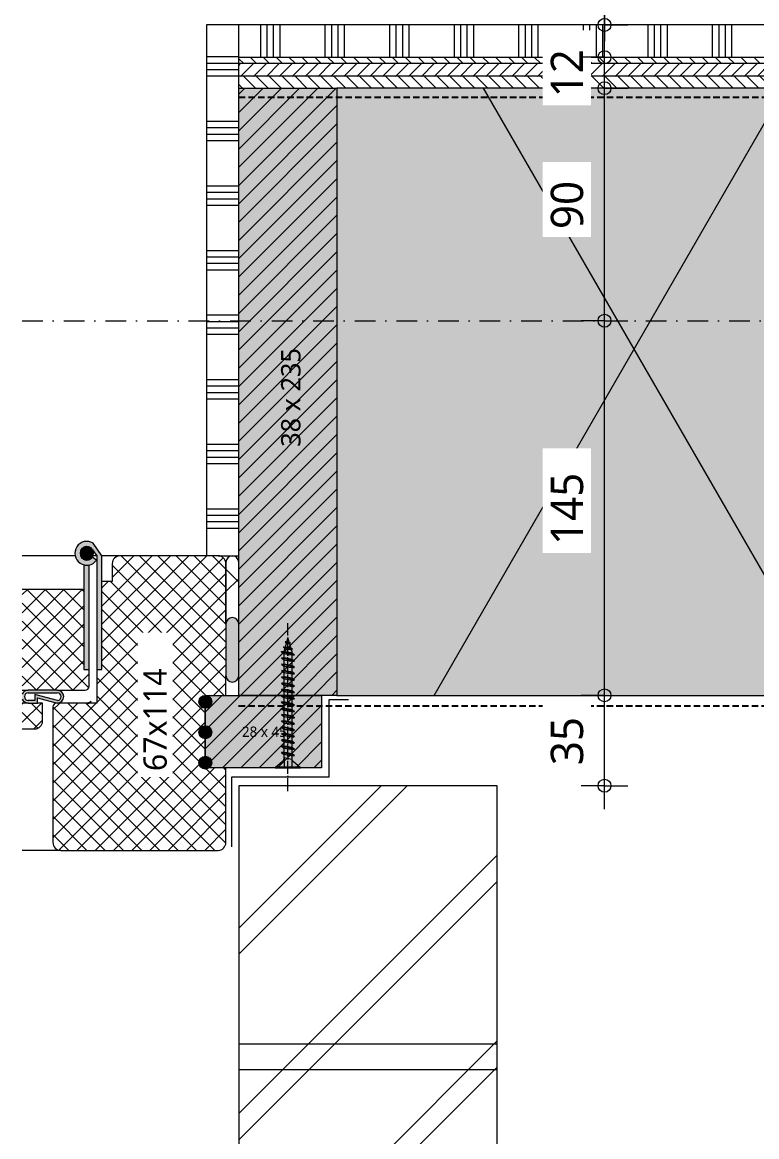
# Model space of a CAD drawing. Header units: millimetres. Extents: x -435 to 27166, y -19117 to 26500.
# Drawn here: x 2292.7 to 2577.1, y 21549.4 to 21980.8 of the extents above; entities that cross this region are included whole.
import ezdxf

# ---------------------------------------------------------------- set-up
doc = ezdxf.new("R2010")
doc.units = ezdxf.units.MM
for name, pattern in [('MV_hartlijn_staal', [6.6, 5, -0.8, 0, -0.8]), ('MV_hidden', [3.75, 2.5, -1.25]), ('MV_stramien', [16, 8, -4, 0, -4])]:
    doc.linetypes.add(name, pattern=pattern)
for name, color, linetype, lineweight in [('A-ANNO-DIMS', 211, 'Continuous', 13), ('A-ANNO-DIMS-5', 211, 'Continuous', 13), ('A-ANNO-NOTE', 131, 'Continuous', 18), ('A-DETL', 90, 'Continuous', 13), ('A-DETL-GENF', 92, 'Continuous', 18), ('A-DETL-MEDM', 33, 'Continuous', 18), ('G-ANNO-TEXT', 231, 'Continuous', 13)]:
    doc.layers.add(name, color=color, linetype=linetype, lineweight=lineweight)
doc.styles.add('Segoe UI', font='segoeui.ttf', dxfattribs={"height": 7.5})
doc.styles.add('Segoe UI_1', font='segoeui.ttf', dxfattribs={"height": 4})
doc.styles.add('Segoe UI_2', font='segoeui.ttf', dxfattribs={"height": 9})
doc.styles.add('Segoe UI_3', font='segoeui.ttf', dxfattribs={"height": 12.5})
doc.dimstyles.new('2_5_mm', dxfattribs={"dimscale": 304.8, "dimtxt": 13.092049, "dimasz": 0.016404, "dimexe": 0.029528, "dimexo": 0.0625, "dimgap": 0.014764, "dimtad": 1, "dimdec": 0, "dimzin": 0, "dimdsep": 46, "dimtxsty": 'Segoe UI_3', "dimblk1": 'DOTBLANK', "dimblk2": 'DOTBLANK', "dimsah": 1, "dimcen": 0.09, "dimdle": 0.029528, "dimazin": 0, "dimtfac": 1, "dimtdec": 4, "dimtix": 1, "dimtmove": 0, "dimatfit": 3, "dimfxl": 0.029528, "dimfxlon": 1, "dimtvp": 1, "dimtfill": 1, "dimtolj": 1, "dimtzin": 0, "dimarcsym": 2})
doc.dimstyles.new('2_5_mm_1', dxfattribs={"dimscale": 304.8, "dimtxt": 13.092049, "dimasz": 0.016404, "dimexe": 0.029528, "dimexo": 0.0625, "dimgap": 0.014764, "dimtad": 1, "dimdec": 0, "dimzin": 0, "dimdsep": 46, "dimtxsty": 'Segoe UI_3', "dimblk1": 'DOTBLANK', "dimblk2": 'DOTBLANK', "dimsah": 1, "dimcen": 0.09, "dimdle": 0.029528, "dimazin": 0, "dimtfac": 1, "dimtdec": 4, "dimtix": 1, "dimtmove": 1, "dimatfit": 3, "dimfxl": 0.029528, "dimfxlon": 1, "dimtvp": 1, "dimtfill": 1, "dimtolj": 1, "dimtzin": 0, "dimarcsym": 2})
pattern_1 = [(45, (0, 0), (-3.5355339, 3.5355339), []), (135, (0, 0), (-3.5355339, -3.5355339), [])]

# ---------------------------------------------------------------- blocks, each defined once
blk = doc.blocks.new('42 isolatie - Type 1-3761706-Details Appartement')
at = {"layer": 'A-DETL-GENF'}
blk.add_hatch(color=256, dxfattribs=at).paths.add_polyline_path([(76.78, 235.8), (0.28, 235.8), (0.28, 0.8), (354.28, 0.8), (354.28, 235.8), (313.98, 235.8)])
at = {"layer": 'A-DETL-GENF', "lineweight": 13}
h = blk.add_hatch(dxfattribs=at)
h.set_pattern_fill('FP_12', color=256, style=0, pattern_type=2)
h.set_pattern_definition([(60, (-1986.72, 235.79), (-203.516, 117.5), []), (120, (-1986.72, 235.79), (-203.516, -117.5), [])])
h.paths.add_polyline_path([(76.78, 235.8), (0.28, 235.8), (0.28, 0.8), (354.28, 0.8), (354.28, 235.8), (313.98, 235.8)])
at = {"layer": 'A-DETL-GENF'}
for p, q in [((354.28, 235.8), (0.28, 235.8)), ((0.28, 235.8), (0.28, 0.8)), ((354.28, 235.8), (0.28, 235.8)), ((354.28, 0.8), (354.28, 235.8)), ((0.28, 0.8), (354.28, 0.8)), ((0.28, 0.8), (354.28, 0.8))]:
    blk.add_line(p, q, dxfattribs=at)
blk = doc.blocks.new('00 hout_rechthoekig_sls - SLS 38x235-4309753-Details Appartement')
at = {"layer": 'A-DETL-GENF', "lineweight": 13}
blk.add_hatch(color=256, dxfattribs=at).paths.add_polyline_path([(235, 0), (0, 0), (0, -38), (235, -38), (235, -6)])
at = {"layer": 'A-DETL-MEDM', "lineweight": 13}
h = blk.add_hatch(dxfattribs=at)
h.set_pattern_fill('FP_13', color=256, style=0, pattern_type=2)
h.set_pattern_definition([(135, (21955.279, -2414.541), (-3.5355339, -3.5355339), [])])
h.paths.add_polyline_path([(235, 0), (0, 0), (0, -38), (235, -38), (235, -6)])
at = {"layer": 'A-DETL-MEDM'}
for p, q in [((0, 0), (235, 0)), ((0, -38), (0, 0)), ((235, 0), (235, -6)), ((235, 0), (235, -6)), ((235, 0), (235, -6)), ((235, -6), (235, -38)), ((235, -6), (235, -38)), ((235, -6), (235, -38)), ((181, -38), (0, -38)), ((181, -38), (0, -38)), ((207.4, -38), (181, -38)), ((207.4, -38), (181, -38)), ((227.4, -38), (207.4, -38)), ((227.4, -38), (207.4, -38)), ((235, -38), (227.4, -38)), ((235, -38), (227.4, -38))]:
    blk.add_line(p, q, dxfattribs=at)
blk = doc.blocks.new('00 hout_rechthoekig_sls - Vuren 28x45-3126480-Details Appartement')
at = {"layer": 'A-DETL-GENF', "lineweight": 13}
blk.add_hatch(color=256, dxfattribs=at).paths.add_polyline_path([(45, -28), (45, 0), (0.03, 0), (0.68, -0.09), (1.28, -0.33), (1.8, -0.73), (2.2, -1.25), (2.45, -1.85), (2.53, -2.5), (2.45, -3.15), (2.2, -3.75), (1.8, -4.27), (1.28, -4.67), (0.68, -4.91), (0.03, -5), (0.03, -11.79), (0.68, -11.87), (1.28, -12.12), (1.8, -12.52), (2.2, -13.04), (2.45, -13.64), (2.53, -14.29), (2.45, -14.93), (2.2, -15.54), (1.8, -16.05), (1.28, -16.45), (0.68, -16.7), (0.03, -16.79), (0.03, -23.57), (0.68, -23.66), (1.28, -23.91), (1.8, -24.31), (2.2, -24.82), (2.45, -25.43), (2.53, -26.07), (2.45, -26.72), (2.2, -27.32), (1.8, -27.84), (1.59, -28), (8, -28)])
at = {"layer": 'A-DETL-MEDM', "lineweight": 13}
h = blk.add_hatch(dxfattribs=at)
h.set_pattern_fill('FP_19', color=256, style=0, pattern_type=2)
h.set_pattern_definition([(45, (-2363.541, -21720.279), (-3.5355339, 3.5355339), [])])
h.paths.add_polyline_path([(45, -28), (45, 0), (0.03, 0), (0.68, -0.09), (1.28, -0.33), (1.8, -0.73), (2.2, -1.25), (2.45, -1.85), (2.53, -2.5), (2.45, -3.15), (2.2, -3.75), (1.8, -4.27), (1.28, -4.67), (0.68, -4.91), (0.03, -5), (0.03, -11.79), (0.68, -11.87), (1.28, -12.12), (1.8, -12.52), (2.2, -13.04), (2.45, -13.64), (2.53, -14.29), (2.45, -14.93), (2.2, -15.54), (1.8, -16.05), (1.28, -16.45), (0.68, -16.7), (0.03, -16.79), (0.03, -23.57), (0.68, -23.66), (1.28, -23.91), (1.8, -24.31), (2.2, -24.82), (2.45, -25.43), (2.53, -26.07), (2.45, -26.72), (2.2, -27.32), (1.8, -27.84), (1.59, -28), (8, -28)])
at = {"layer": 'A-DETL-MEDM'}
for p, q in [((0.03, 0), (8, 0)), ((8, 0), (45, 0)), ((45, 0), (45, -28)), ((45, 0), (45, -28)), ((45, 0), (45, -28)), ((0, -11.79), (0, -5)), ((0, -23.57), (0, -16.79)), ((8, -28), (1.59, -28)), ((8, -28), (1.59, -28)), ((45, -28), (8, -28)), ((45, -28), (8, -28))]:
    blk.add_line(p, q, dxfattribs=at)
blk = doc.blocks.new('28 schroeven 2D - Verzonken schroef 5_0x50mm-4442475-Details Appartement')
at = {"layer": 'A-DETL-GENF', "linetype": 'MV_hartlijn_staal', "lineweight": 13}
blk.add_line((0, -9.1), (0, 55.9), dxfattribs=at)
at = {"layer": 'A-DETL-GENF', "lineweight": 5}
for p, q in [((-1.5, 45), (0, 50)), ((-1.02, 48.71), (-0.27, 48.07)), ((1.02, 48.23), (-1.02, 48.71)), ((0, 50), (1.5, 45)), ((0.27, 48.87), (1.02, 48.23)), ((-2.5, 44.89), (-1.75, 44.25)), ((2.5, 43.73), (-2.5, 44.89)), ((-1.76, 46.66), (-1.01, 46.02)), ((1.76, 45.84), (-1.76, 46.66)), ((-1.5, 3.55), (-1.5, 45)), ((1.01, 46.48), (1.76, 45.84)), ((1.5, 45), (1.5, 3.55)), ((1.75, 44.37), (2.5, 43.73)), ((-2.5, 42.46), (-1.75, 41.82)), ((2.5, 41.29), (-2.5, 42.46)), ((-2.5, 40.02), (-1.75, 39.38)), ((2.5, 38.86), (-2.5, 40.02)), ((1.75, 41.93), (2.5, 41.29)), ((1.75, 39.5), (2.5, 38.86)), ((-2.5, 37.58), (-1.75, 36.94)), ((2.5, 36.42), (-2.5, 37.58)), ((-2.5, 35.15), (-1.75, 34.51)), ((2.5, 33.98), (-2.5, 35.15)), ((1.75, 37.06), (2.5, 36.42)), ((1.75, 34.62), (2.5, 33.98)), ((-2.5, 32.71), (-1.75, 32.07)), ((2.5, 31.54), (-2.5, 32.71)), ((-2.5, 30.27), (-1.75, 29.63)), ((2.5, 29.11), (-2.5, 30.27)), ((1.75, 32.18), (2.5, 31.54)), ((-2.5, 27.83), (-1.75, 27.19)), ((2.5, 26.67), (-2.5, 27.83)), ((1.75, 29.75), (2.5, 29.11)), ((1.75, 27.31), (2.5, 26.67)), ((-2.5, 25.4), (-1.75, 24.76)), ((2.5, 24.23), (-2.5, 25.4)), ((-2.5, 22.96), (-1.75, 22.32)), ((2.5, 21.8), (-2.5, 22.96)), ((1.75, 24.87), (2.5, 24.23)), ((1.75, 22.44), (2.5, 21.8)), ((-2.5, 20.52), (-1.75, 19.88)), ((2.5, 19.36), (-2.5, 20.52)), ((-2.5, 18.09), (-1.75, 17.45)), ((2.5, 16.92), (-2.5, 18.09)), ((1.75, 20), (2.5, 19.36)), ((1.75, 17.56), (2.5, 16.92)), ((-2.5, 15.65), (-1.75, 15.01)), ((2.5, 14.48), (-2.5, 15.65)), ((-2.5, 13.21), (-1.75, 12.57)), ((2.5, 12.05), (-2.5, 13.21)), ((1.75, 15.12), (2.5, 14.48)), ((-2.5, 10.77), (-1.75, 10.13)), ((2.5, 9.61), (-2.5, 10.77)), ((1.75, 12.69), (2.5, 12.05)), ((1.75, 10.25), (2.5, 9.61)), ((-2.5, 8.34), (-1.75, 7.7)), ((2.5, 7.17), (-2.5, 8.34)), ((-2.5, 5.9), (-1.75, 5.26)), ((2.5, 4.74), (-2.5, 5.9)), ((1.75, 7.81), (2.5, 7.17)), ((1.75, 5.38), (2.5, 4.74)), ((-2.04, 2.4), (-4.9, 0)), ((-4.9, 0), (4.9, 0)), ((-4.54, 0.3), (4.54, 0.3)), ((-1.5, 4), (1.53, 3.26)), ((4.9, 0), (2.04, 2.4))]:
    blk.add_line(p, q, dxfattribs=at)
at = {"layer": 'A-DETL-GENF'}
for p, q in [((-1.5, 3.55), (-1.5, 0)), ((1.5, 3.55), (1.5, 0))]:
    blk.add_line(p, q, dxfattribs=at)
at = {"layer": 'A-DETL-GENF', "lineweight": 5}
for centre, start, end in [((-3, 3.55), 310, 0), ((3, 3.55), 180, 230)]:
    blk.add_arc(centre, 1.5, start, end, dxfattribs=at)
for points in [[(-1.02, 48.71), (-0.85, 48.85), (0.27, 48.87)], [(-0.27, 48.07), (0.96, 48.13), (1.02, 48.23)], [(-2.5, 44.89), (-1.83, 45.19), (1.75, 44.37)], [(-1.76, 46.66), (-1.34, 46.87), (1.01, 46.48)], [(-1.75, 44.25), (2.23, 43.45), (2.5, 43.73)], [(-1.01, 46.02), (1.59, 45.65), (1.76, 45.84)], [(-2.5, 42.46), (-1.83, 42.75), (1.75, 41.93)], [(-2.5, 40.02), (-1.83, 40.31), (1.75, 39.5)], [(-1.75, 41.82), (2.23, 41.02), (2.5, 41.29)], [(-1.75, 39.38), (2.23, 38.58), (2.5, 38.86)], [(-2.5, 37.58), (-1.83, 37.88), (1.75, 37.06)], [(-2.5, 35.15), (-1.83, 35.44), (1.75, 34.62)], [(-1.75, 36.94), (2.23, 36.14), (2.5, 36.42)], [(-2.5, 32.71), (-1.83, 33), (1.75, 32.18)], [(-2.5, 30.27), (-1.83, 30.56), (1.75, 29.75)], [(-1.75, 34.51), (2.23, 33.7), (2.5, 33.98)], [(-1.75, 32.07), (2.23, 31.27), (2.5, 31.54)], [(-2.5, 27.83), (-1.83, 28.13), (1.75, 27.31)], [(-1.75, 29.63), (2.23, 28.83), (2.5, 29.11)], [(-1.75, 27.19), (2.23, 26.39), (2.5, 26.67)], [(-2.5, 25.4), (-1.83, 25.69), (1.75, 24.87)], [(-2.5, 22.96), (-1.83, 23.25), (1.75, 22.44)], [(-1.75, 24.76), (2.23, 23.96), (2.5, 24.23)], [(-1.75, 22.32), (2.23, 21.52), (2.5, 21.8)], [(-2.5, 20.52), (-1.83, 20.82), (1.75, 20)], [(-2.5, 18.09), (-1.83, 18.38), (1.75, 17.56)], [(-1.75, 19.88), (2.23, 19.08), (2.5, 19.36)], [(-1.75, 17.45), (2.23, 16.64), (2.5, 16.92)], [(-2.5, 15.65), (-1.83, 15.94), (1.75, 15.12)], [(-2.5, 13.21), (-1.83, 13.5), (1.75, 12.69)], [(-1.75, 15.01), (2.23, 14.21), (2.5, 14.48)], [(-2.5, 10.77), (-1.83, 11.07), (1.75, 10.25)], [(-1.75, 12.57), (2.23, 11.77), (2.5, 12.05)], [(-1.75, 10.13), (2.23, 9.33), (2.5, 9.61)], [(-2.5, 8.34), (-1.83, 8.63), (1.75, 7.81)], [(-2.5, 5.9), (-1.83, 6.19), (1.75, 5.38)], [(-1.75, 7.7), (2.23, 6.9), (2.5, 7.17)], [(-1.75, 5.26), (2.23, 4.46), (2.5, 4.74)]]:
    blk.add_open_spline(points, degree=2, dxfattribs=at)
blk = doc.blocks.new('Repeating Detail - 00 g lijmbolletje s e-349024-Details Appartement')
at = {"layer": 'A-DETL-GENF'}
for points in [[(-26.07, 0), (-25.99, -0.65), (-25.74, -1.25), (-25.34, -1.77), (-24.82, -2.17), (-24.22, -2.41), (-23.57, -2.5), (-22.93, -2.41), (-22.32, -2.17), (-21.81, -1.77), (-21.41, -1.25), (-21.16, -0.65), (-21.07, 0), (-21.16, 0.65), (-21.41, 1.25), (-21.81, 1.77), (-22.32, 2.17), (-22.93, 2.41), (-23.57, 2.5), (-24.22, 2.41), (-24.82, 2.17), (-25.34, 1.77), (-25.74, 1.25), (-25.99, 0.65)], [(-14.29, 0), (-14.2, -0.65), (-13.95, -1.25), (-13.55, -1.77), (-13.04, -2.17), (-12.43, -2.41), (-11.79, -2.5), (-11.14, -2.41), (-10.54, -2.17), (-10.02, -1.77), (-9.62, -1.25), (-9.37, -0.65), (-9.29, 0), (-9.37, 0.65), (-9.62, 1.25), (-10.02, 1.77), (-10.54, 2.17), (-11.14, 2.41), (-11.79, 2.5), (-12.43, 2.41), (-13.04, 2.17), (-13.55, 1.77), (-13.95, 1.25), (-14.2, 0.65)], [(-2.5, 0), (-2.41, -0.65), (-2.17, -1.25), (-1.77, -1.77), (-1.25, -2.17), (-0.65, -2.41), (0, -2.5), (0.65, -2.41), (1.25, -2.17), (1.77, -1.77), (2.17, -1.25), (2.41, -0.65), (2.5, 0), (2.41, 0.65), (2.17, 1.25), (1.77, 1.77), (1.25, 2.17), (0.65, 2.41), (0, 2.5), (-0.65, 2.41), (-1.25, 2.17), (-1.77, 1.77), (-2.17, 1.25), (-2.41, 0.65)]]:
    blk.add_hatch(color=256, dxfattribs=at).paths.add_polyline_path(points)
for centre, start, end in [((-23.57, 0), 360, 180), ((-23.57, 0), 180, 360), ((-11.79, 0), 360, 180), ((-11.79, 0), 180, 360), ((0, 0), 360, 180), ((0, 0), 180, 360)]:
    blk.add_arc(centre, 2.5, start, end, dxfattribs=at)
blk = doc.blocks.new('DIMBLOCK14-Details Appartement')
at = {"layer": 'A-ANNO-DIMS-5'}
for p, q in [((2518.17, 21720.28), (2509.17, 21720.28)), ((2518.17, 21676.28), (2518.17, 21720.28)), ((2518.17, 21720.28), (2527.17, 21720.28)), ((2518.17, 21685.28), (2509.17, 21685.28)), ((2518.17, 21685.28), (2527.17, 21685.28))]:
    blk.add_line(p, q, dxfattribs=at)
for centre in [(2518.17, 21720.28), (2518.17, 21685.28)]:
    blk.add_circle(centre, 2.5, dxfattribs=at)
at = {"layer": 'A-ANNO-DIMS-5', "color": 0, "insert": (2497.36, 21693.26), "char_height": 12.5, "width": 22.8516, "attachment_point": 1, "rotation": 90, "line_spacing_factor": 1.142579, "style": 'Segoe UI_3', "bg_fill": 3, "box_fill_scale": 1.25, "bg_fill_color": 9, "bg_fill_true_color": 13158600, "bg_fill_transparency": 0}
blk.add_mtext('35', dxfattribs=at)
blk = doc.blocks.new('_DotBlank')
at = {"color": 0, "linetype": 'ByBlock', "lineweight": -2}
blk.add_line((-0.5, 0), (-1, 0), dxfattribs=at)
blk.add_circle((0, 0), 0.5, dxfattribs=at)
blk = doc.blocks.new('DIMBLOCK15-Details Appartement')
at = {"layer": 'A-ANNO-DIMS-5'}
for p, q in [((2518.17, 21865.28), (2509.17, 21865.28)), ((2518.17, 21720.28), (2518.17, 21865.28)), ((2518.17, 21865.28), (2527.17, 21865.28)), ((2518.17, 21720.28), (2509.17, 21720.28)), ((2518.17, 21720.28), (2527.17, 21720.28))]:
    blk.add_line(p, q, dxfattribs=at)
for centre in [(2518.17, 21865.28), (2518.17, 21720.28)]:
    blk.add_circle(centre, 2.5, dxfattribs=at)
at = {"layer": 'A-ANNO-DIMS-5', "color": 0, "insert": (2497.36, 21778.5), "char_height": 12.5, "width": 34.2774, "attachment_point": 1, "rotation": 90, "line_spacing_factor": 1.142579, "style": 'Segoe UI_3', "bg_fill": 3, "box_fill_scale": 1.25, "bg_fill_color": 9, "bg_fill_true_color": 13158600, "bg_fill_transparency": 0}
blk.add_mtext('145', dxfattribs=at)
blk = doc.blocks.new('DIMBLOCK16-Details Appartement')
at = {"layer": 'A-ANNO-DIMS-5'}
for p, q in [((2518.17, 21955.28), (2509.17, 21955.28)), ((2518.17, 21865.28), (2518.17, 21955.28)), ((2518.17, 21955.28), (2527.17, 21955.28)), ((2518.17, 21865.28), (2509.17, 21865.28)), ((2518.17, 21865.28), (2527.17, 21865.28))]:
    blk.add_line(p, q, dxfattribs=at)
for centre in [(2518.17, 21955.28), (2518.17, 21865.28)]:
    blk.add_circle(centre, 2.5, dxfattribs=at)
at = {"layer": 'A-ANNO-DIMS-5', "color": 0, "insert": (2497.36, 21900.76), "char_height": 12.5, "width": 22.8516, "attachment_point": 1, "rotation": 90, "line_spacing_factor": 1.142579, "style": 'Segoe UI_3', "bg_fill": 3, "box_fill_scale": 1.25, "bg_fill_color": 9, "bg_fill_true_color": 13158600, "bg_fill_transparency": 0}
blk.add_mtext('90', dxfattribs=at)
blk = doc.blocks.new('DIMBLOCK17-Details Appartement')
at = {"layer": 'A-ANNO-DIMS-5'}
for p, q in [((2518.17, 21967.28), (2509.17, 21967.28)), ((2518.17, 21955.28), (2518.17, 21967.28)), ((2518.17, 21967.28), (2527.17, 21967.28)), ((2518.17, 21955.28), (2509.17, 21955.28)), ((2518.17, 21955.28), (2527.17, 21955.28))]:
    blk.add_line(p, q, dxfattribs=at)
for centre in [(2518.17, 21967.28), (2518.17, 21955.28)]:
    blk.add_circle(centre, 2.5, dxfattribs=at)
at = {"layer": 'A-ANNO-DIMS-5', "color": 0, "insert": (2497.36, 21951.76), "char_height": 12.5, "width": 22.8516, "attachment_point": 1, "rotation": 90, "line_spacing_factor": 1.142579, "style": 'Segoe UI_3', "bg_fill": 3, "box_fill_scale": 1.25, "bg_fill_color": 9, "bg_fill_true_color": 13158600, "bg_fill_transparency": 0}
blk.add_mtext('12', dxfattribs=at)
blk = doc.blocks.new('DIMBLOCK18-Details Appartement')
at = {"layer": 'A-ANNO-DIMS-5'}
for p, q in [((2518.17, 22009.75), (2518.17, 21980.7)), ((2518.17, 21967.28), (2518.17, 21988.78)), ((2518.17, 21979.78), (2509.17, 21979.78)), ((2518.17, 21980.7), (2518.17, 21973.53)), ((2518.17, 21979.78), (2527.17, 21979.78)), ((2518.17, 21967.28), (2509.17, 21967.28)), ((2518.17, 21967.28), (2527.17, 21967.28))]:
    blk.add_line(p, q, dxfattribs=at)
for centre in [(2518.17, 21979.78), (2518.17, 21967.28)]:
    blk.add_circle(centre, 2.5, dxfattribs=at)
at = {"layer": 'A-ANNO-DIMS-5', "color": 0, "insert": (2497.36, 21990.7), "char_height": 12.5, "width": 22.8516, "attachment_point": 1, "rotation": 90, "line_spacing_factor": 1.142579, "style": 'Segoe UI_3', "bg_fill": 3, "box_fill_scale": 1.25, "bg_fill_color": 9, "bg_fill_true_color": 13158600, "bg_fill_transparency": 0}
blk.add_mtext('13', dxfattribs=at)

msp = doc.modelspace()

# ---------------------------------------------------------------- hatches: boundary and pattern name
at = {"layer": 'A-DETL-GENF', "lineweight": 13}
h = msp.add_hatch(dxfattribs=at)
h.set_pattern_fill('FP_16', color=254, style=0, pattern_type=2)
h.set_pattern_definition([(0, (0, 10), (0, 25), []), (0, (0, 12.5), (0, 25), []), (0, (0, 15), (0, 25), []), (0, (0, 17.5), (0, 25), [])])
h.paths.add_polyline_path([(2371.54, 21774.28), (2376.54, 21774.28), (2376.54, 21979.78), (2364.04, 21979.78), (2364.04, 21774.28), (2371.44, 21774.28)])
h = msp.add_hatch(dxfattribs=at)
h.set_pattern_fill('FP_15', color=254, style=0, pattern_type=2)
h.set_pattern_definition([(90, (10, 0), (-25, 1e-15), []), (90, (12.5, 0), (-25, 1e-15), []), (90, (15, 0), (-25, 1e-15), []), (90, (17.5, 0), (-25, 1e-15), [])])
h.paths.add_polyline_path([(2806.54, 21967.28), (2806.54, 21979.78), (2376.54, 21979.78), (2376.54, 21967.28)])
h = msp.add_hatch(dxfattribs=at)
h.set_pattern_fill('FP_11', color=254, style=0, pattern_type=2)
h.set_pattern_definition([(0, (0, 0), (0, 5), [50, 0]), (45, (0, 0), (5.00065916, 0), [7.071, -7.071]), (315, (0, 0), (5.00065916, 0), [7.071, -7.071])])
h.paths.add_polyline_path([(2414.54, 21955.28), (2806.54, 21955.28), (2806.54, 21967.28), (2376.54, 21967.28), (2376.54, 21955.28)])
at = {"layer": 'A-DETL-GENF'}
for color, points in [(8, [(2321.54, 21730.26), (2323.54, 21730.26), (2323.54, 21774.28), (2320.11, 21779.18), (2318.96, 21779.69), (2317.65, 21779.87), (2316.66, 21779.78), (2315.53, 21779.38), (2314.55, 21778.7), (2313.78, 21777.79), (2313.26, 21776.72), (2313.03, 21775.54), (2313.12, 21774.35), (2313.5, 21773.22), (2314.16, 21772.23), (2315.06, 21771.44), (2316.34, 21770.86), (2317.29, 21770.66), (2318.49, 21770.72), (2319.62, 21771.09), (2320.63, 21771.73), (2321.39, 21772.64), (2319.79, 21773.76), (2319.35, 21773.27), (2318.8, 21772.91), (2318.17, 21772.7), (2317.51, 21772.65), (2316.86, 21772.77), (2316.26, 21773.04), (2315.74, 21773.46), (2315.35, 21774), (2315.11, 21774.61), (2315.02, 21775.27), (2315.11, 21775.95), (2315.38, 21776.58), (2315.79, 21777.12), (2316.34, 21777.54), (2316.97, 21777.8), (2317.65, 21777.89), (2318.33, 21777.8), (2318.96, 21777.54), (2319.63, 21776.95), (2319.92, 21776.6), (2321.54, 21774.28)]), (8, [(2317.65, 21772.64), (2318.33, 21772.73), (2318.96, 21773), (2319.5, 21773.41), (2319.92, 21773.96), (2320.18, 21774.59), (2320.27, 21775.27), (2320.18, 21775.95), (2319.92, 21776.58), (2319.5, 21777.12), (2318.96, 21777.54), (2318.33, 21777.8), (2317.65, 21777.89), (2316.97, 21777.8), (2316.34, 21777.54), (2315.79, 21777.12), (2315.38, 21776.58), (2315.11, 21775.95), (2315.02, 21775.27), (2315.11, 21774.59), (2315.38, 21773.96), (2315.79, 21773.41), (2316.34, 21773), (2316.97, 21772.73)]), (8, [(2316.54, 21730.26), (2318.54, 21730.26), (2318.49, 21770.72), (2317.29, 21770.66), (2316.54, 21770.78), (2316.54, 21770.66)]), (7, [(2374.04, 21725.38), (2374.69, 21725.46), (2375.29, 21725.71), (2375.81, 21726.11), (2376.21, 21726.63), (2376.46, 21727.23), (2376.54, 21727.88), (2376.54, 21747.88), (2376.46, 21748.52), (2376.21, 21749.13), (2375.81, 21749.65), (2375.29, 21750.04), (2374.69, 21750.29), (2374.04, 21750.38), (2373.39, 21750.29), (2372.79, 21750.04), (2372.27, 21749.65), (2371.88, 21749.13), (2371.63, 21748.52), (2371.54, 21747.88), (2371.54, 21727.88), (2371.63, 21727.23), (2371.88, 21726.63), (2372.27, 21726.11), (2372.79, 21725.71), (2373.39, 21725.46)])]:
    msp.add_hatch(color=color, dxfattribs=at).paths.add_polyline_path(points)
at = {"layer": 'A-DETL-GENF', "lineweight": 13}
h = msp.add_hatch(dxfattribs=at)
h.set_pattern_fill('FP_20', color=250, style=0, pattern_type=2)
h.set_pattern_definition(pattern_1)
h.paths.add_polyline_path([(2361.81, 21660.28), (2368.54, 21660.28), (2369.32, 21660.38), (2370.04, 21660.68), (2370.66, 21661.16), (2371.14, 21661.78), (2371.44, 21662.5), (2371.54, 21663.28), (2371.54, 21692.28), (2365.14, 21692.28), (2364.82, 21692.04), (2364.22, 21691.79), (2363.57, 21691.71), (2362.81, 21691.84), (2362.32, 21692.04), (2361.81, 21692.44), (2361.41, 21692.96), (2361.14, 21693.73), (2361.07, 21694.21), (2361.16, 21694.85), (2361.41, 21695.46), (2361.81, 21695.97), (2362.32, 21696.37), (2362.93, 21696.62), (2363.57, 21696.71), (2363.57, 21703.49), (2362.93, 21703.58), (2362.32, 21703.83), (2361.81, 21704.22), (2361.41, 21704.74), (2361.16, 21705.35), (2361.07, 21705.99), (2361.16, 21706.64), (2361.41, 21707.24), (2361.81, 21707.76), (2362.32, 21708.16), (2362.93, 21708.41), (2363.57, 21708.49), (2363.57, 21715.28), (2362.93, 21715.36), (2362.32, 21715.61), (2361.81, 21716.01), (2361.41, 21716.53), (2361.16, 21717.13), (2361.07, 21717.78), (2361.16, 21718.43), (2361.41, 21719.03), (2361.81, 21719.55), (2362.32, 21719.94), (2362.93, 21720.19), (2363.57, 21720.28), (2371.54, 21720.28), (2371.54, 21771.28), (2371.44, 21772.05), (2371.14, 21772.78), (2370.66, 21773.4), (2370.04, 21773.88), (2369.32, 21774.18), (2368.54, 21774.28), (2330.54, 21774.28), (2329.76, 21774.18), (2329.04, 21773.88), (2328.42, 21773.4), (2327.94, 21772.78), (2327.64, 21772.05), (2327.54, 21771.28), (2327.54, 21764.28), (2323.54, 21764.28), (2323.54, 21730.26), (2321.54, 21730.26), (2321.54, 21717.28), (2305.65, 21717.23), (2305.29, 21717.08), (2304.98, 21716.84), (2304.74, 21716.53), (2304.59, 21716.17), (2304.54, 21715.78), (2304.54, 21663.28), (2304.64, 21662.5), (2304.94, 21661.78), (2305.42, 21661.16), (2306.04, 21660.68), (2306.76, 21660.38), (2307.54, 21660.28), (2336.24, 21660.28)])
h = msp.add_hatch(dxfattribs=at)
h.set_pattern_fill('FP_21', color=251, style=0, pattern_type=2)
h.set_pattern_definition([(45, (0, 0), (-10.606602, 10.606602), []), (135, (0, 0), (-10.606602, -10.606602), [])])
h.paths.add_polyline_path([(2371.54, 21747.88), (2371.63, 21748.52), (2371.88, 21749.13), (2372.27, 21749.65), (2372.79, 21750.04), (2373.39, 21750.29), (2374.04, 21750.38), (2374.69, 21750.29), (2375.29, 21750.04), (2375.81, 21749.65), (2376.21, 21749.13), (2376.46, 21748.52), (2376.54, 21747.88), (2376.54, 21771.78), (2376.46, 21772.42), (2376.21, 21773.03), (2375.81, 21773.55), (2375.29, 21773.94), (2374.69, 21774.19), (2374.04, 21774.28), (2373.39, 21774.19), (2372.79, 21773.94), (2372.27, 21773.55), (2371.88, 21773.03), (2371.63, 21772.42), (2371.54, 21771.78), (2371.54, 21748.52)])
h = msp.add_hatch(dxfattribs=at)
h.set_pattern_fill('FP_20', color=250, style=0, pattern_type=2)
h.set_pattern_definition(pattern_1)
h.paths.add_polyline_path([(2292.69, 21707.28), (2297.54, 21707.28), (2298.32, 21707.38), (2299.04, 21707.68), (2299.66, 21708.16), (2300.14, 21708.78), (2300.44, 21709.5), (2300.54, 21710.28), (2300.54, 21717.28), (2292.69, 21717.28), (2292.69, 21707.94)])
h.paths.add_polyline_path([(2292.69, 21722.28), (2317.42, 21722.33), (2317.77, 21722.47), (2318.08, 21722.69), (2318.32, 21722.98), (2318.47, 21723.33), (2318.54, 21723.7), (2318.54, 21730.26), (2316.54, 21730.26), (2316.54, 21761.09), (2316.23, 21761.2), (2315.55, 21761.28), (2292.69, 21761.28), (2292.69, 21722.29)])
at = {"layer": 'A-DETL-GENF'}
h = msp.add_hatch(color=7, dxfattribs=at)
h.paths.add_polyline_path([(2294.98, 21717.28), (2298.55, 21717.28), (2298.55, 21719.34), (2306.24, 21717.28), (2306.89, 21717.36), (2307.49, 21717.61), (2308.01, 21718.01), (2308.41, 21718.53), (2308.66, 21719.13), (2308.74, 21719.78), (2308.66, 21720.42), (2308.41, 21721.03), (2308.01, 21721.55), (2307.49, 21721.94), (2306.89, 21722.19), (2306.24, 21722.28), (2294.98, 21722.28), (2294.33, 21722.19), (2293.73, 21721.94), (2293.21, 21721.55), (2292.82, 21721.03), (2292.69, 21720.73), (2292.69, 21718.83), (2292.82, 21718.53), (2293.21, 21718.01), (2293.73, 21717.61), (2294.33, 21717.36)])
h.paths.add_polyline_path([(2294.98, 21718.28), (2294.59, 21718.33), (2294.23, 21718.48), (2293.92, 21718.72), (2293.68, 21719.03), (2293.53, 21719.39), (2293.48, 21719.78), (2293.53, 21720.17), (2293.68, 21720.53), (2293.92, 21720.84), (2294.23, 21721.08), (2294.59, 21721.23), (2294.98, 21721.28), (2306.62, 21721.23), (2306.98, 21721.09), (2307.28, 21720.86), (2307.52, 21720.56), (2307.68, 21720.21), (2307.74, 21719.84), (2307.71, 21719.45), (2307.58, 21719.1), (2307.36, 21718.78), (2307.07, 21718.53), (2306.73, 21718.36), (2306.36, 21718.28), (2297.55, 21720.64), (2297.55, 21718.28)])
at = {"layer": 'A-DETL-GENF', "lineweight": 13}
h = msp.add_hatch(dxfattribs=at)
h.set_pattern_fill('FP_10', color=57, style=0, pattern_type=2)
h.set_pattern_definition([(45, (0, 0), (-35.92102, 35.92102), []), (45, (10.16, 0), (-35.92102, 35.92102), [])])
h.paths.add_polyline_path([(2376.54, 21255.28), (2806.54, 21255.28), (2806.54, 21685.28), (2706.54, 21685.28), (2706.54, 21355.28), (2476.54, 21355.28), (2476.54, 21685.28), (2376.54, 21685.28), (2376.54, 21406.33)])

# ---------------------------------------------------------------- linework, layer by layer
at = {"layer": 'A-DETL', "lineweight": 18}
for p, q in [((2376.54, 21979.78), (2364.04, 21979.78)), ((2364.04, 21979.78), (2364.04, 21774.28)), ((2806.54, 21979.78), (2376.54, 21979.78)), ((2376.54, 21774.28), (2376.54, 21979.78)), ((2376.54, 21967.28), (2806.54, 21967.28)), ((2323.54, 21774.28), (2320.11, 21779.18)), ((2319.93, 21776.58), (2321.54, 21774.28)), ((2316.54, 21770.78), (2316.54, 21730.26)), ((2318.54, 21730.26), (2318.54, 21770.73)), ((2321.43, 21772.62), (2319.79, 21773.76)), ((2321.54, 21774.28), (2321.54, 21730.26)), ((2323.54, 21730.26), (2323.54, 21774.28)), ((2327.54, 21771.28), (2327.54, 21764.28)), ((2368.54, 21774.28), (2330.54, 21774.28)), ((2368.54, 21774.28), (2376.54, 21774.28)), ((2371.54, 21771.78), (2371.54, 21747.88)), ((2371.54, 21747.88), (2371.54, 21771.28)), ((2376.54, 21747.88), (2376.54, 21771.78)), ((2327.54, 21764.28), (2323.54, 21764.28)), ((2315.55, 21761.28), (2292.69, 21761.28)), ((2371.54, 21747.88), (2371.54, 21727.88)), ((2376.54, 21727.88), (2376.54, 21747.88)), ((2316.54, 21730.26), (2318.54, 21730.26)), ((2318.54, 21723.7), (2318.54, 21730.26)), ((2321.54, 21730.26), (2321.54, 21717.28)), ((2321.54, 21730.26), (2323.54, 21730.26)), ((2371.54, 21720.28), (2371.54, 21727.88)), ((2292.69, 21722.28), (2294.98, 21722.28)), ((2306.24, 21722.28), (2294.98, 21722.28)), ((2294.98, 21721.28), (2306.24, 21721.28)), ((2306.36, 21718.28), (2297.55, 21720.64)), ((2297.55, 21720.64), (2297.55, 21718.28)), ((2298.55, 21717.28), (2298.55, 21719.34)), ((2298.55, 21719.34), (2306.24, 21717.28)), ((2306.24, 21722.28), (2317.04, 21722.28)), ((2363.57, 21720.28), (2371.54, 21720.28)), ((2411.54, 21688.66), (2411.54, 21718.66)), ((2411.54, 21718.66), (2419.05, 21718.66)), ((2294.98, 21717.28), (2292.69, 21717.28)), ((2297.55, 21718.28), (2294.98, 21718.28)), ((2294.98, 21717.28), (2298.55, 21717.28)), ((2300.54, 21717.28), (2298.55, 21717.28)), ((2300.54, 21710.28), (2300.54, 21717.28)), ((2304.54, 21715.78), (2304.54, 21663.28)), ((2321.54, 21717.28), (2306.04, 21717.28)), ((2363.57, 21708.49), (2363.57, 21715.28)), ((2292.69, 21707.28), (2297.54, 21707.28)), ((2363.57, 21696.71), (2363.57, 21703.49)), ((2371.54, 21692.28), (2365.14, 21692.28)), ((2371.54, 21663.28), (2371.54, 21692.28)), ((2411.54, 21688.66), (2373.66, 21688.66)), ((2373.66, 21688.66), (2373.66, 21661.61)), ((2307.54, 21660.28), (2368.54, 21660.28))]:
    msp.add_line(p, q, dxfattribs=at)
at = {"layer": 'A-DETL', "linetype": 'MV_hidden', "lineweight": 25}
for p, q in [((2376.54, 21951.78), (2806.54, 21951.78)), ((2376.47, 21716.28), (2807.54, 21716.28))]:
    msp.add_line(p, q, dxfattribs=at)
at = {"layer": 'A-DETL', "linetype": 'MV_stramien', "lineweight": 18}
msp.add_line((2292.69, 21865.28), (2983, 21865.28), dxfattribs=at)
at = {"layer": 'A-DETL'}
for p, q in [((2313.14, 21774.28), (2292.69, 21774.28)), ((2321.54, 21774.28), (2320.05, 21774.28)), ((2330.54, 21774.28), (2323.54, 21774.28)), ((2476.54, 21685.28), (2376.54, 21685.28)), ((2376.54, 21685.28), (2376.54, 21255.28)), ((2476.54, 21355.28), (2476.54, 21685.28)), ((2307.54, 21660.28), (2292.69, 21660.28)), ((2476.54, 21585.28), (2376.54, 21585.28)), ((2476.54, 21575.28), (2376.54, 21575.28))]:
    msp.add_line(p, q, dxfattribs=at)
at = {"layer": 'A-DETL', "lineweight": 18}
for centre, radius, start, end in [((2317.65, 21775.27), 4.62, 57.816, 325), ((2317.65, 21775.27), 2.62, 0, 180), ((2317.65, 21775.27), 2.62, 180, 0), ((2317.65, 21775.27), 2.62, 120.1073, 122), ((2317.65, 21775.27), 2.62, 105.0546, 107.5), ((2317.65, 21775.27), 2.62, 89.9851, 93), ((2317.65, 21775.27), 2.62, 74.8932, 78.5), ((2317.65, 21775.27), 2.62, 59.7664, 64), ((2317.65, 21775.27), 2.62, 45.3634, 49.5), ((2317.65, 21775.27), 2.62, 238, 239.8927), ((2317.65, 21775.27), 4.62, 256.1655, 268.6624), ((2317.65, 21775.27), 2.62, 252.5, 254.9454), ((2317.65, 21775.27), 2.62, 267, 270.0149), ((2317.65, 21775.27), 2.62, 281.5, 285.1068), ((2317.65, 21775.27), 2.62, 296, 300.2336), ((2317.65, 21775.27), 2.62, 310.5, 314.6366), ((2330.54, 21771.28), 3, 90, 180), ((2368.54, 21771.28), 3, 0, 90), ((2374.04, 21771.78), 2.5, 0, 180), ((2315.55, 21758.28), 3, 70.4744, 90), ((2374.04, 21747.88), 2.5, 0, 180), ((2374.04, 21747.88), 2.5, 0, 180), ((2374.04, 21727.88), 2.5, 180, 0), ((2317.04, 21723.78), 1.5, 270, 357), ((2294.98, 21719.78), 2.5, 90, 157.4918), ((2294.98, 21719.78), 2.5, 202.5082, 270), ((2294.98, 21719.78), 1.5, 90, 270), ((2306.24, 21719.78), 2.5, 270, 90), ((2306.24, 21719.78), 1.5, 274.4022, 90), ((2306.04, 21715.78), 1.5, 90, 180), ((2297.54, 21710.28), 3, 270, 360), ((2307.54, 21663.28), 3, 180, 270), ((2368.54, 21663.28), 3, 270, 360)]:
    msp.add_arc(centre, radius, start, end, dxfattribs=at)
at = {"layer": 'A-DETL', "linetype": 'MV_hidden', "lineweight": 25}
msp.add_arc((2317.83, 21719.28), 2, 270, 319.0231, dxfattribs=at)

# ---------------------------------------------------------------- block references
at = {"layer": 'A-DETL-GENF', "rotation": 180}
msp.add_blockref('42 isolatie - Type 1-3761706-Details Appartement', (2768.82, 21956.08), dxfattribs=at)
at = {"layer": 'A-DETL-GENF'}
msp.add_blockref('28 schroeven 2D - Verzonken schroef 5_0x50mm-4442475-Details Appartement', (2395.54, 21692.28), dxfattribs=at)
at = {"layer": 'A-DETL-GENF', "extrusion": (0, 0, -1), "rotation": 89.99999999999982}
msp.add_blockref('Repeating Detail - 00 g lijmbolletje s e-349024-Details Appartement', (-2363.57, 21717.78), dxfattribs=at)
at = {"layer": 'A-DETL-MEDM', "lineweight": 13, "rotation": 269.9999999999938}
msp.add_blockref('00 hout_rechthoekig_sls - SLS 38x235-4309753-Details Appartement', (2414.54, 21955.28), dxfattribs=at)
at = {"layer": 'A-DETL-MEDM', "lineweight": 13}
msp.add_blockref('00 hout_rechthoekig_sls - Vuren 28x45-3126480-Details Appartement', (2363.54, 21720.28), dxfattribs=at)

# ---------------------------------------------------------------- texts
at = {"layer": 'A-ANNO-NOTE', "lineweight": 13, "insert": (2392.9, 21816.49), "char_height": 7.5, "width": 47.2996, "attachment_point": 1, "rotation": 90, "style": 'Segoe UI'}
msp.add_mtext('38 x 235', dxfattribs=at)
at = {"layer": 'A-ANNO-NOTE', "lineweight": 13, "insert": (2377.73, 21708.19), "char_height": 4, "width": 23.6498, "attachment_point": 1, "style": 'Segoe UI_1'}
msp.add_mtext('28 x 45', dxfattribs=at)

# ---------------------------------------------------------------- next in the draw order: texts
at = {"layer": 'G-ANNO-TEXT', "color": 7, "insert": (2339.61, 21690.96), "char_height": 9, "width": 51.308, "attachment_point": 1, "rotation": 90, "style": 'Segoe UI_2', "bg_fill": 3, "box_fill_scale": 1.25, "bg_fill_color": 9, "bg_fill_true_color": 13158600, "bg_fill_transparency": 0}
msp.add_mtext('67x114', dxfattribs=at)

# ---------------------------------------------------------------- next in the draw order: dimensions: what is measured, and where the dimension line sits
at = {"layer": 'A-ANNO-DIMS'}
dim = msp.add_linear_dim(base=(2518.17, 21720.28), p1=(2509.17, 21685.28), p2=(2509.17, 21720.28), angle=90, dimstyle='2_5_mm', override={"dimpost": '<>', "dimfxl": 35.000365}, dxfattribs=at)
dim.commit()
dim.dimension.update_dxf_attribs({"geometry": 'DIMBLOCK14-Details Appartement', "text_midpoint": (2507.2, 21702.78)})

# ---------------------------------------------------------------- next in the draw order: dimensions: what is measured, and where the dimension line sits
dim = msp.add_linear_dim(base=(2518.17, 21865.28), p1=(2509.17, 21720.28), p2=(2509.17, 21865.28), angle=90, dimstyle='2_5_mm', override={"dimpost": '<>', "dimfxl": 145}, dxfattribs=at)
dim.commit()
dim.dimension.update_dxf_attribs({"geometry": 'DIMBLOCK15-Details Appartement', "text_midpoint": (2507.17, 21792.78)})

# ---------------------------------------------------------------- next in the draw order: dimensions: what is measured, and where the dimension line sits
dim = msp.add_linear_dim(base=(2518.17, 21955.28), p1=(2509.17, 21865.28), p2=(2509.17, 21955.28), angle=90, dimstyle='2_5_mm', override={"dimpost": '<>', "dimfxl": 90}, dxfattribs=at)
dim.commit()
dim.dimension.update_dxf_attribs({"geometry": 'DIMBLOCK16-Details Appartement', "text_midpoint": (2507.2, 21910.28)})

# ---------------------------------------------------------------- next in the draw order: dimensions: what is measured, and where the dimension line sits
dim = msp.add_linear_dim(base=(2518.17, 21967.28), p1=(2509.17, 21955.28), p2=(2509.17, 21967.28), angle=90, dimstyle='2_5_mm', override={"dimpost": '<>', "dimfxl": 12}, dxfattribs=at)
dim.commit()
dim.dimension.update_dxf_attribs({"geometry": 'DIMBLOCK17-Details Appartement', "text_midpoint": (2507.28, 21961.28)})

# ---------------------------------------------------------------- next in the draw order: dimensions: what is measured, and where the dimension line sits
dim = msp.add_linear_dim(base=(2518.16785074, 21979.77886245), p1=(2509.16785074, 21967.27886245), p2=(2509.16785074, 21979.77886245), angle=90, dimstyle='2_5_mm_1', override={"dimpost": '<>', "dimfxl": 12.5}, dxfattribs=at)
dim.commit()
dim.dimension.update_dxf_attribs({"geometry": 'DIMBLOCK18-Details Appartement', "text_midpoint": (2505.69258791, 22002.13007721), "dimtype": 160, "text_rotation": 90})

doc.saveas('drawing.dxf')
